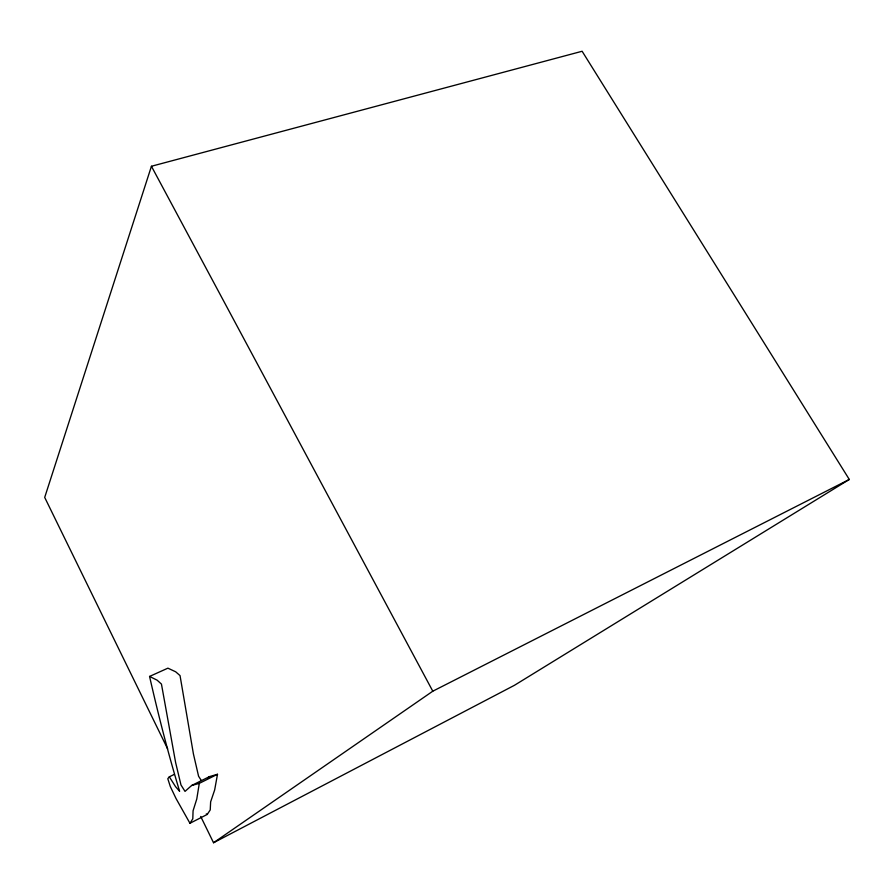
<?xml version="1.0" encoding="UTF-8"?>
<svg xmlns="http://www.w3.org/2000/svg" width="894" height="894" viewBox="0 0 894 894"><rect width="100%" height="100%" fill="white"/><g stroke="black" fill="none" stroke-linecap="round" stroke-linejoin="round"><path stroke-width="1.34" d="M189.953 823.273L207.229 814.445L210.235 809.919L210.638 801.873L214.661 789.961L217.499 774.282L199.295 783.356L196.781 798.979L193.07 810.802L192.802 818.815L189.953 823.273L176.029 798.521L170.329 786.575L167.793 778.708L169.324 776.83L174.285 774.394M200.703 816.468L213.543 842.74L514.419 685.318L849.3 479.452L582.117 51.26L151.432 166.262L44.7 497.41L167.659 748.904M217.499 774.282L209.52 776.595L191.595 785.524L185.024 791.391L180.979 784.966L175.626 762.571L161.445 684.078L157.143 680.189L149.566 676.434C158.339 715.021 168.173 753.508 179.616 791.279L175.537 786.631L169.324 776.83M207.564 778.305L209.52 776.595M213.543 842.74L432.797 691.196L849.3 479.452M149.566 676.434L167.904 668.164L175.66 671.785L180.04 675.596L193.417 753.921L198.58 776.238L201.295 780.473M191.595 785.524L199.295 783.356M206.313 813.864L207.229 814.445M151.432 166.262L432.797 691.196"/></g></svg>
